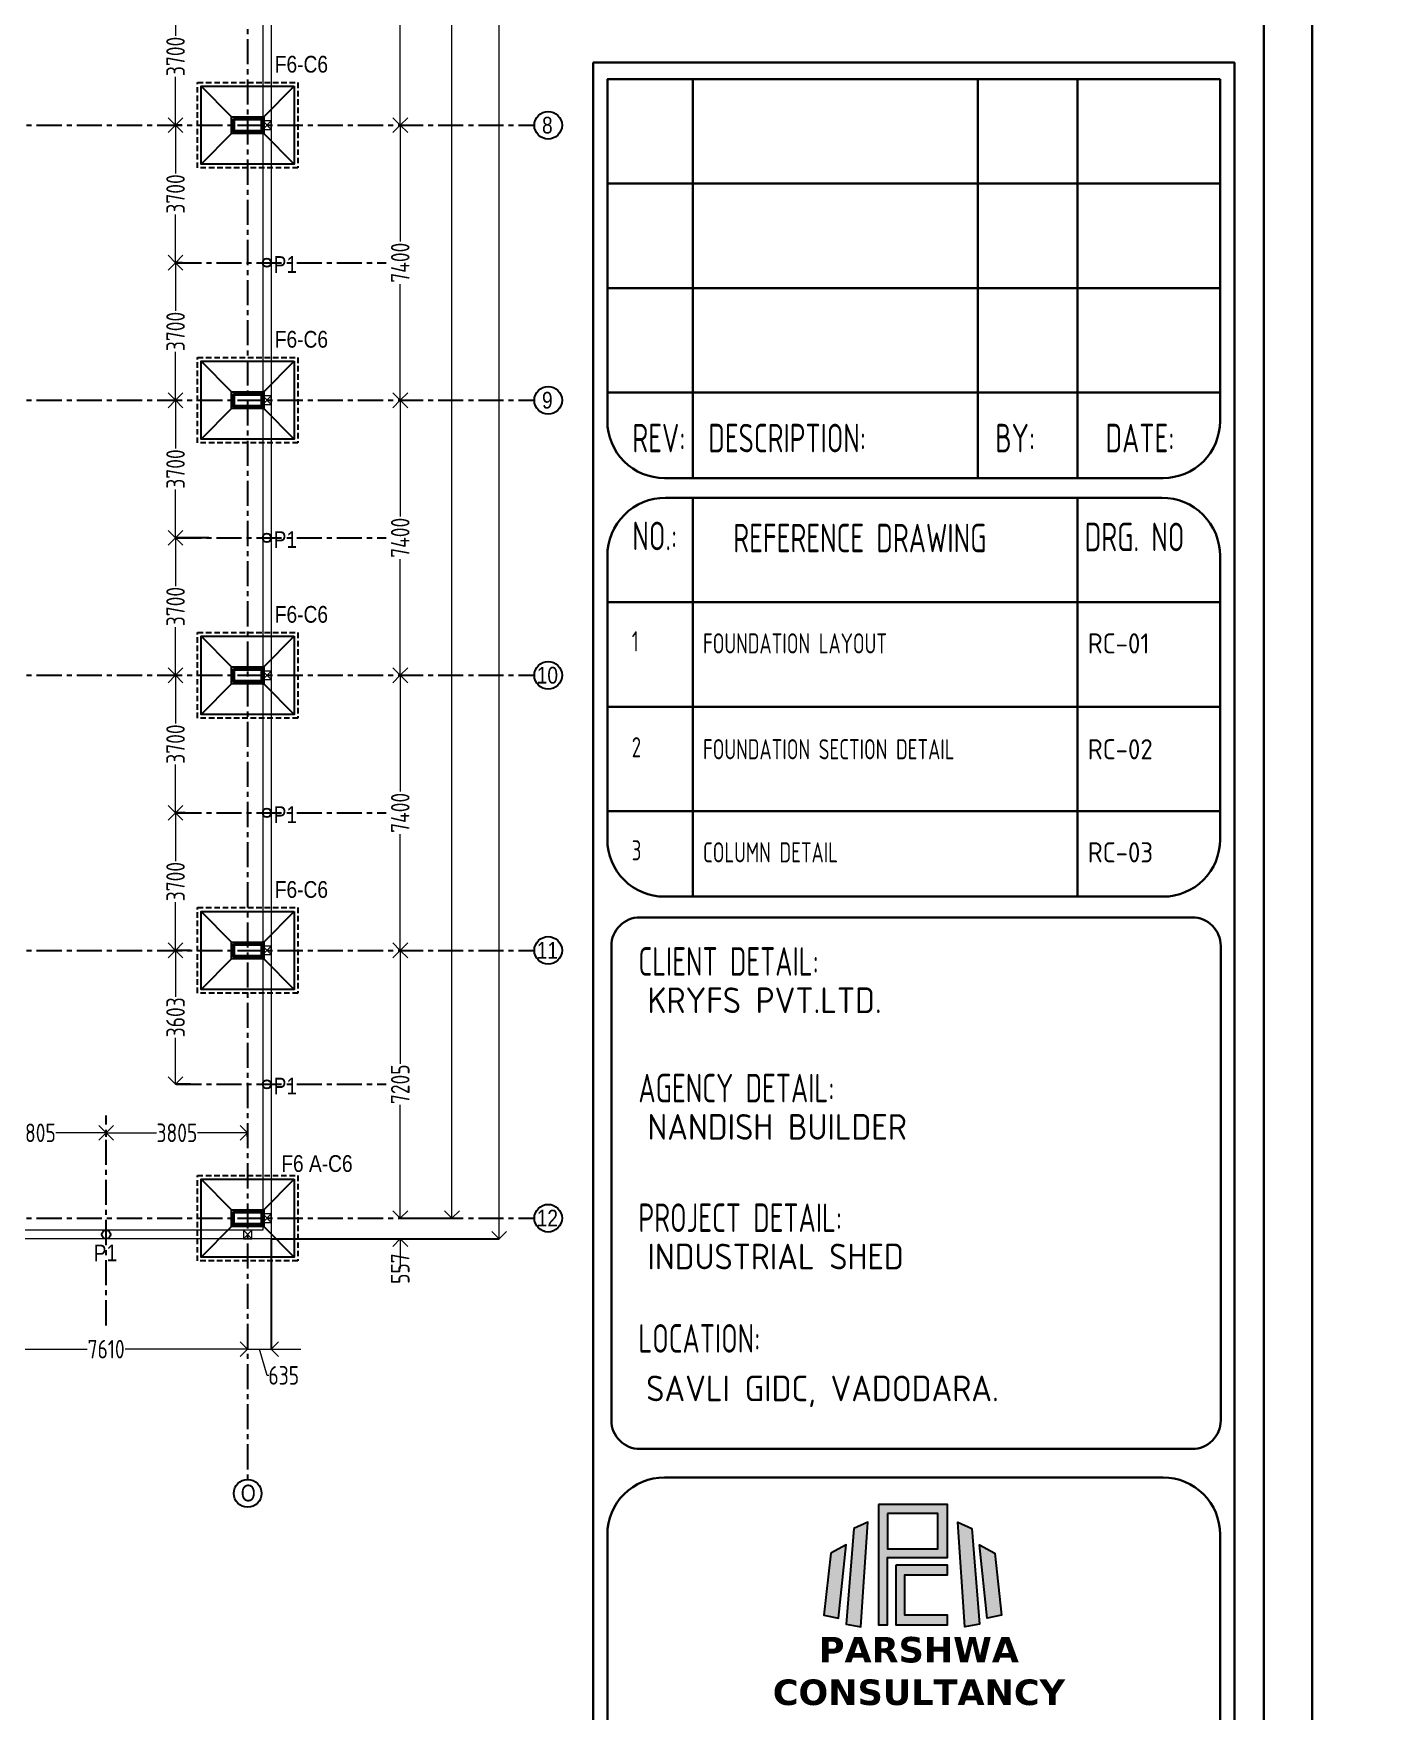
# Model space of a CAD drawing. Header units: inches. Extents: x -605 to 2991212, y -2872845 to 0.
# Drawn here: x 2326330 to 2362768, y -2477082 to -2431942 of the extents above; entities that cross this region are included whole.
import ezdxf
from ezdxf import colors
from ezdxf.entities.mleader import LeaderData, LeaderLine
from ezdxf.math import Vec2, Vec3

# ---------------------------------------------------------------- set-up
doc = ezdxf.new("R2010")
doc.units = ezdxf.units.IN
doc.header["$LTSCALE"] = 600
doc.header["$MEASUREMENT"] = 0
doc.linetypes.add('CENTER', pattern=[2, 1.25, -0.25, 0.25, -0.25])
doc.linetypes.add('DASHED2', pattern=[0.375, 0.25, -0.125])
for name, color, linetype, lineweight in [('PV_MASONRY', 10, 'Continuous', 0), ('PV_TEXT_ROMANS', 7, 'Continuous', 0), ('rDIMension', 1, 'Continuous', 18), ('rRCC 2', 40, 'Continuous', 15), ('rSHEET', 2, 'Continuous', 30)]:
    doc.layers.add(name, color=color, linetype=linetype, lineweight=lineweight)
doc.layers.add('SnT-CENTER2', color=8, linetype='CENTER')
doc.styles.add('DIM', font='geniso.shx', dxfattribs={"width": 0.85})
doc.styles.add('J.P', font='ARIALN.TTF')
doc.styles.get("Standard").update_dxf_attribs({"font": 'arial.ttf'})
doc.styles.add('TEXT3', font='geniso.shx')
doc.styles.add('TEXT3 0.75NA', font='geniso.shx', dxfattribs={"width": 0.75})
doc.dimstyles.new('ST-100', dxfattribs={"dimscale": 100, "dimtxt": 2.5, "dimasz": 2, "dimexe": 0.18, "dimexo": 0.0625, "dimgap": 0.2, "dimtad": 0, "dimdec": 0, "dimzin": 0, "dimdsep": 46, "dimtxsty": 'DIM', "dimblk": 'OPEN90', "dimcen": 0.09, "dimclrd": 256, "dimclrt": 7, "dimadec": 0, "dimazin": 0, "dimtfac": 1, "dimtdec": 0, "dimtofl": 0, "dimtmove": 0, "dimatfit": 3, "dimldrblk": 'OPEN90', "dimfxl": 1, "dimtolj": 1, "dimtzin": 0, "dimlwd": -1, "dimarcsym": 0})

# ---------------------------------------------------------------- blocks, each defined once
blk = doc.blocks.new('_Open90')
at = {"color": 0, "linetype": 'ByBlock', "lineweight": -2}
for p, q in [((0, 0), (-1, 0)), ((-0.5, 0.5), (0, 0)), ((0, 0), (-0.5, -0.5))]:
    blk.add_line(p, q, dxfattribs=at)
blk = doc.blocks.new('*D712')
at = {"layer": 'Defpoints', "color": 0, "linetype": 'ByBlock'}
for p in [(2335859, -2427007), (2336191, -2434407), (2336191, -2434407)]:
    blk.add_point(p, dxfattribs=at)
at = {"layer": 'rDIMension', "color": 0, "linetype": 'ByBlock', "lineweight": -2}
for p, q in [((2335859, -2427007), (2336191, -2427007)), ((2336191, -2434407), (2336191, -2434407))]:
    blk.add_line(p, q, dxfattribs=at)
at = {"layer": 'rDIMension'}
for p, q in [((2336191, -2427407), (2336191, -2430134)), ((2336191, -2434007), (2336191, -2431280))]:
    blk.add_line(p, q, dxfattribs=at)
at = {"layer": 'rDIMension', "linetype": 'ByBlock', "xscale": 400, "yscale": 400, "zscale": 400}
for p, rotation in [((2336191, -2427007), 90), ((2336191, -2434407), 270)]:
    blk.add_blockref('_Open90', p, dxfattribs=dict(at, rotation=rotation))
at = {"layer": 'rDIMension', "color": 7, "linetype": 'ByBlock', "insert": (2336191, -2430707), "char_height": 500, "attachment_point": 5, "rotation": 90, "style": 'DIM'}
blk.add_mtext('\\A1;7400', dxfattribs=at)
blk = doc.blocks.new('*D713')
at = {"layer": 'Defpoints', "color": 0, "linetype": 'ByBlock'}
for p in [(2336191, -2434407), (2336191, -2441807), (2336191, -2441807)]:
    blk.add_point(p, dxfattribs=at)
at = {"layer": 'rDIMension', "color": 0, "linetype": 'ByBlock', "lineweight": -2}
for p, q in [((2336191, -2434407), (2336191, -2434407)), ((2336191, -2441807), (2336191, -2441807))]:
    blk.add_line(p, q, dxfattribs=at)
at = {"layer": 'rDIMension'}
for p, q in [((2336191, -2434807), (2336191, -2437534)), ((2336191, -2441407), (2336191, -2438680))]:
    blk.add_line(p, q, dxfattribs=at)
at = {"layer": 'rDIMension', "linetype": 'ByBlock', "xscale": 400, "yscale": 400, "zscale": 400}
for p, rotation in [((2336191, -2434407), 90), ((2336191, -2441807), 270)]:
    blk.add_blockref('_Open90', p, dxfattribs=dict(at, rotation=rotation))
at = {"layer": 'rDIMension', "color": 7, "linetype": 'ByBlock', "insert": (2336191, -2438107), "char_height": 500, "attachment_point": 5, "rotation": 90, "style": 'DIM'}
blk.add_mtext('\\A1;7400', dxfattribs=at)
blk = doc.blocks.new('*D714')
at = {"layer": 'Defpoints', "color": 0, "linetype": 'ByBlock'}
for p in [(2336191, -2441807), (2336191, -2449207), (2336191, -2449207)]:
    blk.add_point(p, dxfattribs=at)
at = {"layer": 'rDIMension', "color": 0, "linetype": 'ByBlock', "lineweight": -2}
for p, q in [((2336191, -2441807), (2336191, -2441807)), ((2336191, -2449207), (2336191, -2449207))]:
    blk.add_line(p, q, dxfattribs=at)
at = {"layer": 'rDIMension'}
for p, q in [((2336191, -2442207), (2336191, -2444934)), ((2336191, -2448807), (2336191, -2446080))]:
    blk.add_line(p, q, dxfattribs=at)
at = {"layer": 'rDIMension', "linetype": 'ByBlock', "xscale": 400, "yscale": 400, "zscale": 400}
for p, rotation in [((2336191, -2441807), 90), ((2336191, -2449207), 270)]:
    blk.add_blockref('_Open90', p, dxfattribs=dict(at, rotation=rotation))
at = {"layer": 'rDIMension', "color": 7, "linetype": 'ByBlock', "insert": (2336191, -2445507), "char_height": 500, "attachment_point": 5, "rotation": 90, "style": 'DIM'}
blk.add_mtext('\\A1;7400', dxfattribs=at)
blk = doc.blocks.new('*D715')
at = {"layer": 'Defpoints', "color": 0, "linetype": 'ByBlock'}
for p in [(2336191, -2449207), (2336191, -2456607), (2336191, -2456607)]:
    blk.add_point(p, dxfattribs=at)
at = {"layer": 'rDIMension', "color": 0, "linetype": 'ByBlock', "lineweight": -2}
for p, q in [((2336191, -2449207), (2336191, -2449207)), ((2336191, -2456607), (2336191, -2456607))]:
    blk.add_line(p, q, dxfattribs=at)
at = {"layer": 'rDIMension'}
for p, q in [((2336191, -2449607), (2336191, -2452334)), ((2336191, -2456207), (2336191, -2453480))]:
    blk.add_line(p, q, dxfattribs=at)
at = {"layer": 'rDIMension', "linetype": 'ByBlock', "xscale": 400, "yscale": 400, "zscale": 400}
for p, rotation in [((2336191, -2449207), 90), ((2336191, -2456607), 270)]:
    blk.add_blockref('_Open90', p, dxfattribs=dict(at, rotation=rotation))
at = {"layer": 'rDIMension', "color": 7, "linetype": 'ByBlock', "insert": (2336191, -2452907), "char_height": 500, "attachment_point": 5, "rotation": 90, "style": 'DIM'}
blk.add_mtext('\\A1;7400', dxfattribs=at)
blk = doc.blocks.new('*D716')
at = {"layer": 'Defpoints', "color": 0, "linetype": 'ByBlock'}
for p in [(2336191, -2456607), (2336191, -2463812), (2336191, -2463812)]:
    blk.add_point(p, dxfattribs=at)
at = {"layer": 'rDIMension', "color": 0, "linetype": 'ByBlock', "lineweight": -2}
for p, q in [((2336191, -2456607), (2336191, -2456607)), ((2336191, -2463812), (2336191, -2463812))]:
    blk.add_line(p, q, dxfattribs=at)
at = {"layer": 'rDIMension'}
for p, q in [((2336191, -2457007), (2336191, -2459658)), ((2336191, -2463412), (2336191, -2460761))]:
    blk.add_line(p, q, dxfattribs=at)
at = {"layer": 'rDIMension', "linetype": 'ByBlock', "xscale": 400, "yscale": 400, "zscale": 400}
for p, rotation in [((2336191, -2456607), 90), ((2336191, -2463812), 270)]:
    blk.add_blockref('_Open90', p, dxfattribs=dict(at, rotation=rotation))
at = {"layer": 'rDIMension', "color": 7, "linetype": 'ByBlock', "insert": (2336191, -2460209), "char_height": 500, "attachment_point": 5, "rotation": 90, "style": 'DIM'}
blk.add_mtext('\\A1;7205', dxfattribs=at)
blk = doc.blocks.new('*D726')
at = {"layer": 'Defpoints', "color": 0, "linetype": 'ByBlock'}
for p in [(2324476, -2461620), (2328281, -2461516), (2328281, -2461620)]:
    blk.add_point(p, dxfattribs=at)
at = {"layer": 'rDIMension', "color": 0, "linetype": 'ByBlock', "lineweight": -2}
for p, q in [((2324476, -2461620), (2324476, -2461516)), ((2328281, -2461620), (2328281, -2461516))]:
    blk.add_line(p, q, dxfattribs=at)
at = {"layer": 'rDIMension'}
for p, q in [((2324876, -2461516), (2325828, -2461516)), ((2327881, -2461516), (2326930, -2461516))]:
    blk.add_line(p, q, dxfattribs=at)
at = {"layer": 'rDIMension', "linetype": 'ByBlock', "xscale": 400, "yscale": 400, "zscale": 400, "rotation": 180}
blk.add_blockref('_Open90', (2324476, -2461516), dxfattribs=at)
at = {"layer": 'rDIMension', "linetype": 'ByBlock', "xscale": 400, "yscale": 400, "zscale": 400}
blk.add_blockref('_Open90', (2328281, -2461516), dxfattribs=at)
at = {"layer": 'rDIMension', "color": 7, "linetype": 'ByBlock', "insert": (2326379, -2461516), "char_height": 500, "attachment_point": 5, "style": 'DIM'}
blk.add_mtext('\\A1;3805', dxfattribs=at)
blk = doc.blocks.new('*D727')
at = {"layer": 'Defpoints', "color": 0, "linetype": 'ByBlock'}
for p in [(2328281, -2461620), (2332086, -2461516), (2332086, -2461620)]:
    blk.add_point(p, dxfattribs=at)
at = {"layer": 'rDIMension', "color": 0, "linetype": 'ByBlock', "lineweight": -2}
for p, q in [((2328281, -2461620), (2328281, -2461516)), ((2332086, -2461620), (2332086, -2461516))]:
    blk.add_line(p, q, dxfattribs=at)
at = {"layer": 'rDIMension'}
for p, q in [((2328681, -2461516), (2329633, -2461516)), ((2331686, -2461516), (2330735, -2461516))]:
    blk.add_line(p, q, dxfattribs=at)
at = {"layer": 'rDIMension', "linetype": 'ByBlock', "xscale": 400, "yscale": 400, "zscale": 400, "rotation": 180}
blk.add_blockref('_Open90', (2328281, -2461516), dxfattribs=at)
at = {"layer": 'rDIMension', "linetype": 'ByBlock', "xscale": 400, "yscale": 400, "zscale": 400}
blk.add_blockref('_Open90', (2332086, -2461516), dxfattribs=at)
at = {"layer": 'rDIMension', "color": 7, "linetype": 'ByBlock', "insert": (2330184, -2461516), "char_height": 500, "attachment_point": 5, "style": 'DIM'}
blk.add_mtext('\\A1;3805', dxfattribs=at)
blk = doc.blocks.new('*D728')
at = {"layer": 'Defpoints', "color": 0, "linetype": 'ByBlock'}
for p in [(2330148, -2456607), (2330551, -2456607), (2330551, -2460209)]:
    blk.add_point(p, dxfattribs=at)
at = {"layer": 'rDIMension', "color": 0, "linetype": 'ByBlock', "lineweight": -2}
for p, q in [((2330551, -2456607), (2330148, -2456607)), ((2330551, -2460209), (2330148, -2460209))]:
    blk.add_line(p, q, dxfattribs=at)
at = {"layer": 'rDIMension'}
for p, q in [((2330148, -2457007), (2330148, -2457857)), ((2330148, -2459809), (2330148, -2458959))]:
    blk.add_line(p, q, dxfattribs=at)
at = {"layer": 'rDIMension', "linetype": 'ByBlock', "xscale": 400, "yscale": 400, "zscale": 400}
for p, rotation in [((2330148, -2456607), 90), ((2330148, -2460209), 270)]:
    blk.add_blockref('_Open90', p, dxfattribs=dict(at, rotation=rotation))
at = {"layer": 'rDIMension', "color": 7, "linetype": 'ByBlock', "insert": (2330148, -2458408), "char_height": 500, "attachment_point": 5, "rotation": 90, "style": 'DIM'}
blk.add_mtext('\\A1;3603', dxfattribs=at)
blk = doc.blocks.new('*D729')
at = {"layer": 'Defpoints', "color": 0, "linetype": 'ByBlock'}
for p in [(2330148, -2452907), (2330408, -2452907), (2330551, -2456607)]:
    blk.add_point(p, dxfattribs=at)
at = {"layer": 'rDIMension', "color": 0, "linetype": 'ByBlock', "lineweight": -2}
for p, q in [((2330408, -2452907), (2330148, -2452907)), ((2330551, -2456607), (2330148, -2456607))]:
    blk.add_line(p, q, dxfattribs=at)
at = {"layer": 'rDIMension'}
for p, q in [((2330148, -2453307), (2330148, -2454205)), ((2330148, -2456207), (2330148, -2455308))]:
    blk.add_line(p, q, dxfattribs=at)
at = {"layer": 'rDIMension', "linetype": 'ByBlock', "xscale": 400, "yscale": 400, "zscale": 400}
for p, rotation in [((2330148, -2452907), 90), ((2330148, -2456607), 270)]:
    blk.add_blockref('_Open90', p, dxfattribs=dict(at, rotation=rotation))
at = {"layer": 'rDIMension', "color": 7, "linetype": 'ByBlock', "insert": (2330148, -2454757), "char_height": 500, "attachment_point": 5, "rotation": 90, "style": 'DIM'}
blk.add_mtext('\\A1;3700', dxfattribs=at)
blk = doc.blocks.new('*D730')
at = {"layer": 'Defpoints', "color": 0, "linetype": 'ByBlock'}
for p in [(2330148, -2449207), (2330148, -2449207), (2330408, -2452907)]:
    blk.add_point(p, dxfattribs=at)
at = {"layer": 'rDIMension', "color": 0, "linetype": 'ByBlock', "lineweight": -2}
for p, q in [((2330148, -2449207), (2330148, -2449207)), ((2330408, -2452907), (2330148, -2452907))]:
    blk.add_line(p, q, dxfattribs=at)
at = {"layer": 'rDIMension'}
for p, q in [((2330148, -2449607), (2330148, -2450505)), ((2330148, -2452507), (2330148, -2451608))]:
    blk.add_line(p, q, dxfattribs=at)
at = {"layer": 'rDIMension', "linetype": 'ByBlock', "xscale": 400, "yscale": 400, "zscale": 400}
for p, rotation in [((2330148, -2449207), 90), ((2330148, -2452907), 270)]:
    blk.add_blockref('_Open90', p, dxfattribs=dict(at, rotation=rotation))
at = {"layer": 'rDIMension', "color": 7, "linetype": 'ByBlock', "insert": (2330148, -2451057), "char_height": 500, "attachment_point": 5, "rotation": 90, "style": 'DIM'}
blk.add_mtext('\\A1;3700', dxfattribs=at)
blk = doc.blocks.new('*D731')
at = {"layer": 'Defpoints', "color": 0, "linetype": 'ByBlock'}
for p in [(2330148, -2445507), (2331039, -2445507), (2330148, -2449207)]:
    blk.add_point(p, dxfattribs=at)
at = {"layer": 'rDIMension', "color": 0, "linetype": 'ByBlock', "lineweight": -2}
for p, q in [((2331039, -2445507), (2330148, -2445507)), ((2330148, -2449207), (2330148, -2449207))]:
    blk.add_line(p, q, dxfattribs=at)
at = {"layer": 'rDIMension'}
for p, q in [((2330148, -2445907), (2330148, -2446805)), ((2330148, -2448807), (2330148, -2447908))]:
    blk.add_line(p, q, dxfattribs=at)
at = {"layer": 'rDIMension', "linetype": 'ByBlock', "xscale": 400, "yscale": 400, "zscale": 400}
for p, rotation in [((2330148, -2445507), 90), ((2330148, -2449207), 270)]:
    blk.add_blockref('_Open90', p, dxfattribs=dict(at, rotation=rotation))
at = {"layer": 'rDIMension', "color": 7, "linetype": 'ByBlock', "insert": (2330148, -2447357), "char_height": 500, "attachment_point": 5, "rotation": 90, "style": 'DIM'}
blk.add_mtext('\\A1;3700', dxfattribs=at)
blk = doc.blocks.new('*D732')
at = {"layer": 'Defpoints', "color": 0, "linetype": 'ByBlock'}
for p in [(2330148, -2441807), (2330148, -2441807), (2331006, -2445507)]:
    blk.add_point(p, dxfattribs=at)
at = {"layer": 'rDIMension', "color": 0, "linetype": 'ByBlock', "lineweight": -2}
for p, q in [((2330148, -2441807), (2330148, -2441807)), ((2331006, -2445507), (2330148, -2445507))]:
    blk.add_line(p, q, dxfattribs=at)
at = {"layer": 'rDIMension'}
for p, q in [((2330148, -2442207), (2330148, -2443105)), ((2330148, -2445107), (2330148, -2444208))]:
    blk.add_line(p, q, dxfattribs=at)
at = {"layer": 'rDIMension', "linetype": 'ByBlock', "xscale": 400, "yscale": 400, "zscale": 400}
for p, rotation in [((2330148, -2441807), 90), ((2330148, -2445507), 270)]:
    blk.add_blockref('_Open90', p, dxfattribs=dict(at, rotation=rotation))
at = {"layer": 'rDIMension', "color": 7, "linetype": 'ByBlock', "insert": (2330148, -2443657), "char_height": 500, "attachment_point": 5, "rotation": 90, "style": 'DIM'}
blk.add_mtext('\\A1;3700', dxfattribs=at)
blk = doc.blocks.new('*D733')
at = {"layer": 'Defpoints', "color": 0, "linetype": 'ByBlock'}
for p in [(2330148, -2438107), (2330335, -2438107), (2330148, -2441807)]:
    blk.add_point(p, dxfattribs=at)
at = {"layer": 'rDIMension', "color": 0, "linetype": 'ByBlock', "lineweight": -2}
for p, q in [((2330335, -2438107), (2330148, -2438107)), ((2330148, -2441807), (2330148, -2441807))]:
    blk.add_line(p, q, dxfattribs=at)
at = {"layer": 'rDIMension'}
for p, q in [((2330148, -2438507), (2330148, -2439405)), ((2330148, -2441407), (2330148, -2440508))]:
    blk.add_line(p, q, dxfattribs=at)
at = {"layer": 'rDIMension', "linetype": 'ByBlock', "xscale": 400, "yscale": 400, "zscale": 400}
for p, rotation in [((2330148, -2438107), 90), ((2330148, -2441807), 270)]:
    blk.add_blockref('_Open90', p, dxfattribs=dict(at, rotation=rotation))
at = {"layer": 'rDIMension', "color": 7, "linetype": 'ByBlock', "insert": (2330148, -2439957), "char_height": 500, "attachment_point": 5, "rotation": 90, "style": 'DIM'}
blk.add_mtext('\\A1;3700', dxfattribs=at)
blk = doc.blocks.new('*D734')
at = {"layer": 'Defpoints', "color": 0, "linetype": 'ByBlock'}
for p in [(2330148, -2434407), (2330321, -2434407), (2330335, -2438107)]:
    blk.add_point(p, dxfattribs=at)
at = {"layer": 'rDIMension', "color": 0, "linetype": 'ByBlock', "lineweight": -2}
for p, q in [((2330321, -2434407), (2330148, -2434407)), ((2330335, -2438107), (2330148, -2438107))]:
    blk.add_line(p, q, dxfattribs=at)
at = {"layer": 'rDIMension'}
for p, q in [((2330148, -2434807), (2330148, -2435705)), ((2330148, -2437707), (2330148, -2436808))]:
    blk.add_line(p, q, dxfattribs=at)
at = {"layer": 'rDIMension', "linetype": 'ByBlock', "xscale": 400, "yscale": 400, "zscale": 400}
for p, rotation in [((2330148, -2434407), 90), ((2330148, -2438107), 270)]:
    blk.add_blockref('_Open90', p, dxfattribs=dict(at, rotation=rotation))
at = {"layer": 'rDIMension', "color": 7, "linetype": 'ByBlock', "insert": (2330148, -2436257), "char_height": 500, "attachment_point": 5, "rotation": 90, "style": 'DIM'}
blk.add_mtext('\\A1;3700', dxfattribs=at)
blk = doc.blocks.new('*D735')
at = {"layer": 'Defpoints', "color": 0, "linetype": 'ByBlock'}
for p in [(2330148, -2430707), (2330321, -2430707), (2330321, -2434407)]:
    blk.add_point(p, dxfattribs=at)
at = {"layer": 'rDIMension', "color": 0, "linetype": 'ByBlock', "lineweight": -2}
for p, q in [((2330321, -2430707), (2330148, -2430707)), ((2330321, -2434407), (2330148, -2434407))]:
    blk.add_line(p, q, dxfattribs=at)
at = {"layer": 'rDIMension'}
for p, q in [((2330148, -2431107), (2330148, -2432005)), ((2330148, -2434007), (2330148, -2433108))]:
    blk.add_line(p, q, dxfattribs=at)
at = {"layer": 'rDIMension', "linetype": 'ByBlock', "xscale": 400, "yscale": 400, "zscale": 400}
for p, rotation in [((2330148, -2430707), 90), ((2330148, -2434407), 270)]:
    blk.add_blockref('_Open90', p, dxfattribs=dict(at, rotation=rotation))
at = {"layer": 'rDIMension', "color": 7, "linetype": 'ByBlock', "insert": (2330148, -2432557), "char_height": 500, "attachment_point": 5, "rotation": 90, "style": 'DIM'}
blk.add_mtext('\\A1;3700', dxfattribs=at)
blk = doc.blocks.new('*D776')
at = {"layer": 'Defpoints', "color": 0, "linetype": 'ByBlock'}
for p in [(2336492, -2377801), (2336492, -2463812), (2337582, -2463812)]:
    blk.add_point(p, dxfattribs=at)
at = {"layer": 'rDIMension', "color": 0, "linetype": 'ByBlock', "lineweight": -2}
for p, q in [((2336492, -2377801), (2337582, -2377801)), ((2336492, -2463812), (2337582, -2463812))]:
    blk.add_line(p, q, dxfattribs=at)
at = {"layer": 'rDIMension'}
for p, q in [((2337582, -2378201), (2337582, -2419660)), ((2337582, -2463412), (2337582, -2421953))]:
    blk.add_line(p, q, dxfattribs=at)
at = {"layer": 'rDIMension', "linetype": 'ByBlock', "xscale": 400, "yscale": 400, "zscale": 400}
for p, rotation in [((2337582, -2377801), 90), ((2337582, -2463812), 270)]:
    blk.add_blockref('_Open90', p, dxfattribs=dict(at, rotation=rotation))
at = {"layer": 'rDIMension', "color": 7, "linetype": 'ByBlock', "insert": (2337582, -2420807), "char_height": 500, "attachment_point": 5, "rotation": 90, "style": 'DIM'}
blk.add_mtext('\\A1;86011 C/C', dxfattribs=at)
blk = doc.blocks.new('*D777')
at = {"layer": 'Defpoints', "color": 0, "linetype": 'ByBlock'}
for p in [(2332721, -2377246), (2338852, -2377246), (2332721, -2464369)]:
    blk.add_point(p, dxfattribs=at)
at = {"layer": 'rDIMension', "color": 0, "linetype": 'ByBlock', "lineweight": -2}
for p, q in [((2332721, -2377246), (2338852, -2377246)), ((2332721, -2464369), (2338852, -2464369))]:
    blk.add_line(p, q, dxfattribs=at)
at = {"layer": 'rDIMension'}
for p, q in [((2338852, -2377646), (2338852, -2419576)), ((2338852, -2463969), (2338852, -2422039))]:
    blk.add_line(p, q, dxfattribs=at)
at = {"layer": 'rDIMension', "linetype": 'ByBlock', "xscale": 400, "yscale": 400, "zscale": 400}
for p, rotation in [((2338852, -2377246), 90), ((2338852, -2464369), 270)]:
    blk.add_blockref('_Open90', p, dxfattribs=dict(at, rotation=rotation))
at = {"layer": 'rDIMension', "color": 7, "linetype": 'ByBlock', "insert": (2338852, -2420808), "char_height": 500, "attachment_point": 5, "rotation": 90, "style": 'DIM'}
blk.add_mtext('\\A1;87122 O/O', dxfattribs=at)
blk = doc.blocks.new('Q')
at = {"linetype": 'Continuous', "ltscale": 0.5}
h = blk.add_hatch(color=152, dxfattribs=at)
h.dxf.hatch_style = 1
h.paths.add_polyline_path([(9.79, 19.18), (9.79, 9.76), (10.5, 9.76), (10.5, 15.05), (15.19, 15.05), (15.19, 19.18)])
h.paths.add_polyline_path([(10.5, 18.5), (10.5, 15.72), (14.45, 15.72), (14.45, 18.5)], flags=16)
h = blk.add_hatch(color=10, dxfattribs=at)
h.dxf.hatch_style = 1
h.paths.add_polyline_path([(7.87, 17.31), (7.27, 9.83), (8.41, 9.62), (8.96, 17.82)])
h.paths.add_polyline_path([(17.1, 17.31), (17.7, 9.83), (16.56, 9.62), (16.01, 17.82)])
h = blk.add_hatch(color=152, dxfattribs=at)
h.dxf.hatch_style = 1
h.paths.add_polyline_path([(6.07, 15.37), (5.53, 10.52), (6.67, 10.29), (7.27, 16.02)])
h.paths.add_polyline_path([(18.9, 15.37), (19.44, 10.52), (18.3, 10.29), (17.7, 16.02)])
h = blk.add_hatch(color=152, dxfattribs=at)
h.dxf.hatch_style = 1
h.paths.add_polyline_path([(11.15, 14.43), (11.15, 9.76), (15.19, 9.76), (15.19, 10.52), (11.87, 10.52), (11.87, 13.69), (15.19, 13.69), (15.19, 14.43)])
at = {"color": 152, "linetype": 'Continuous'}
for points in [[(9.79, 19.18), (9.79, 9.76), (10.5, 9.76), (10.5, 15.05), (15.19, 15.05), (15.19, 19.18), (9.79, 19.18)], [(10.5, 18.5), (10.5, 15.72), (14.45, 15.72), (14.45, 18.5), (10.5, 18.5)], [(6.07, 15.37), (5.53, 10.52), (6.67, 10.29), (7.27, 16.02), (6.07, 15.37)], [(18.9, 15.37), (19.44, 10.52), (18.3, 10.29), (17.7, 16.02), (18.9, 15.37)], [(11.15, 14.43), (11.15, 9.76), (15.19, 9.76), (15.19, 10.52), (11.87, 10.52), (11.87, 13.69), (15.19, 13.69), (15.19, 14.43), (11.15, 14.43)]]:
    blk.add_lwpolyline(points, dxfattribs=at)
at = {"color": 10, "linetype": 'Continuous'}
for points in [[(7.87, 17.31), (7.27, 9.83), (8.41, 9.62), (8.96, 17.82), (7.87, 17.31)], [(17.1, 17.31), (17.7, 9.83), (16.56, 9.62), (16.01, 17.82), (17.1, 17.31)]]:
    blk.add_lwpolyline(points, dxfattribs=at)
at = {"linetype": 'Continuous', "insert": (1.32, 8.82), "char_height": 2, "attachment_point": 1}
blk.add_mtext_dynamic_manual_height_columns('\\pxqc;{\\fVerdana|b1|i0|c0|p34;\\C152;PARSHWA\\PCONSULTANCY }', width=23.282, gutter_width=1, heights=[6.3], dxfattribs=at)
blk = doc.blocks.new('*D875')
at = {"layer": 'Defpoints', "color": 0, "linetype": 'ByBlock'}
for p in [(2336191, -2463812), (2336191, -2464369), (2336191, -2464369)]:
    blk.add_point(p, dxfattribs=at)
at = {"layer": 'rDIMension'}
for p, q in [((2336191, -2463412), (2336191, -2463012)), ((2336191, -2464769), (2336191, -2465169))]:
    blk.add_line(p, q, dxfattribs=at)
at = {"layer": 'rDIMension', "color": 0, "linetype": 'ByBlock', "lineweight": -2}
for p, q in [((2336191, -2463812), (2336191, -2463812)), ((2336191, -2464369), (2336191, -2464369))]:
    blk.add_line(p, q, dxfattribs=at)
at = {"layer": 'rDIMension', "linetype": 'ByBlock', "xscale": 400, "yscale": 400, "zscale": 400}
for p, rotation in [((2336191, -2463812), 270), ((2336191, -2464369), 90)]:
    blk.add_blockref('_Open90', p, dxfattribs=dict(at, rotation=rotation))
at = {"layer": 'rDIMension', "color": 7, "linetype": 'ByBlock', "insert": (2336191, -2465169), "char_height": 500, "attachment_point": 5, "rotation": 90, "style": 'DIM'}
blk.add_mtext('\\A1;557', dxfattribs=at)
blk = doc.blocks.new('*D883')
at = {"layer": 'Defpoints', "color": 0, "linetype": 'ByBlock'}
for p in [(2324476, -2467101), (2332086, -2467101), (2332086, -2467335)]:
    blk.add_point(p, dxfattribs=at)
at = {"layer": 'rDIMension', "color": 0, "linetype": 'ByBlock', "lineweight": -2}
for p, q in [((2324476, -2467101), (2324476, -2467335)), ((2332086, -2467101), (2332086, -2467335))]:
    blk.add_line(p, q, dxfattribs=at)
at = {"layer": 'rDIMension'}
for p, q in [((2324876, -2467335), (2327772, -2467335)), ((2331686, -2467335), (2328790, -2467335))]:
    blk.add_line(p, q, dxfattribs=at)
at = {"layer": 'rDIMension', "linetype": 'ByBlock', "xscale": 400, "yscale": 400, "zscale": 400, "rotation": 180}
blk.add_blockref('_Open90', (2324476, -2467335), dxfattribs=at)
at = {"layer": 'rDIMension', "linetype": 'ByBlock', "xscale": 400, "yscale": 400, "zscale": 400}
blk.add_blockref('_Open90', (2332086, -2467335), dxfattribs=at)
at = {"layer": 'rDIMension', "color": 7, "linetype": 'ByBlock', "insert": (2328281, -2467335), "char_height": 500, "attachment_point": 5, "style": 'DIM'}
blk.add_mtext('\\A1;7610', dxfattribs=at)
blk = doc.blocks.new('*D884')
at = {"layer": 'Defpoints', "color": 0, "linetype": 'ByBlock'}
for p in [(2332721, -2464366), (2332086, -2467101), (2332721, -2467335)]:
    blk.add_point(p, dxfattribs=at)
at = {"layer": 'rDIMension', "color": 0, "linetype": 'ByBlock', "lineweight": -2}
for p, q in [((2332721, -2464366), (2332721, -2467335)), ((2332086, -2467101), (2332086, -2467335))]:
    blk.add_line(p, q, dxfattribs=at)
at = {"layer": 'rDIMension'}
for p, q in [((2331686, -2467335), (2331286, -2467335)), ((2332086, -2467335), (2332721, -2467335)), ((2332615, -2468040), (2332404, -2467335)), ((2333121, -2467335), (2333521, -2467335)), ((2332655, -2468040), (2332615, -2468040))]:
    blk.add_line(p, q, dxfattribs=at)
at = {"layer": 'rDIMension', "linetype": 'ByBlock', "xscale": 400, "yscale": 400, "zscale": 400}
blk.add_blockref('_Open90', (2332086, -2467335), dxfattribs=at)
at = {"layer": 'rDIMension', "linetype": 'ByBlock', "xscale": 400, "yscale": 400, "zscale": 400, "rotation": 180}
blk.add_blockref('_Open90', (2332721, -2467335), dxfattribs=at)
at = {"layer": 'rDIMension', "color": 7, "linetype": 'ByBlock', "insert": (2333058, -2468040), "char_height": 500, "attachment_point": 5, "style": 'DIM'}
blk.add_mtext('\\A1;635', dxfattribs=at)
blk = doc.blocks.new('_DotBlank')
at = {"color": 0, "linetype": 'ByBlock', "lineweight": -2}
blk.add_line((-0.5, 0), (-1, 0), dxfattribs=at)
blk.add_circle((0, 0), 0.5, dxfattribs=at)

msp = doc.modelspace()

# ---------------------------------------------------------------- linework, layer by layer
at = {"color": 7, "linetype": 'DASHED2'}
for points in [[(2333441.3, -2433256.9), (2333441.3, -2435556.9), (2330741.3, -2435556.9), (2330741.3, -2433256.9)], [(2333441.3, -2440656.9), (2333441.3, -2442956.9), (2330741.3, -2442956.9), (2330741.3, -2440656.9)], [(2333441.3, -2448056.9), (2333441.3, -2450356.9), (2330741.3, -2450356.9), (2330741.3, -2448056.9)], [(2333441.3, -2455456.9), (2333441.3, -2457756.9), (2330741.3, -2457756.9), (2330741.3, -2455456.9)], [(2333436.3, -2462661.9), (2333436.3, -2464961.9), (2330736.3, -2464961.9), (2330736.3, -2462661.9)]]:
    msp.add_lwpolyline(points, close=True, dxfattribs=at)
at = {"color": 1, "linetype": 'ByBlock'}
for points in [[(2333341.3, -2433356.9), (2333341.3, -2435456.9), (2330841.3, -2435456.9), (2330841.3, -2433356.9)], [(2331656.3, -2434181.9), (2332526.3, -2434181.9), (2332526.3, -2434631.9), (2331656.3, -2434631.9)], [(2333341.3, -2440756.9), (2333341.3, -2442856.9), (2330841.3, -2442856.9), (2330841.3, -2440756.9)], [(2331656.3, -2441581.9), (2332526.3, -2441581.9), (2332526.3, -2442031.9), (2331656.3, -2442031.9)], [(2333341.3, -2448156.9), (2333341.3, -2450256.9), (2330841.3, -2450256.9), (2330841.3, -2448156.9)], [(2331656.3, -2448981.9), (2332526.3, -2448981.9), (2332526.3, -2449431.9), (2331656.3, -2449431.9)], [(2333341.3, -2455556.9), (2333341.3, -2457656.9), (2330841.3, -2457656.9), (2330841.3, -2455556.9)], [(2331656.3, -2456381.9), (2332526.3, -2456381.9), (2332526.3, -2456831.9), (2331656.3, -2456831.9)], [(2333336.3, -2462761.9), (2333336.3, -2464861.9), (2330836.3, -2464861.9), (2330836.3, -2462761.9)], [(2331651.3, -2463586.9), (2332521.3, -2463586.9), (2332521.3, -2464036.9), (2331651.3, -2464036.9)]]:
    msp.add_lwpolyline(points, close=True, dxfattribs=at)
for points in [[(2331656.3, -2434181.9), (2330841.3, -2433356.9)], [(2332526.3, -2434181.9), (2333341.3, -2433356.9)], [(2331656.3, -2434631.9), (2330841.3, -2435456.9)], [(2332526.3, -2434631.9), (2333341.3, -2435456.9)], [(2331656.3, -2441581.9), (2330841.3, -2440756.9)], [(2332526.3, -2441581.9), (2333341.3, -2440756.9)], [(2331656.3, -2442031.9), (2330841.3, -2442856.9)], [(2332526.3, -2442031.9), (2333341.3, -2442856.9)], [(2331656.3, -2448981.9), (2330841.3, -2448156.9)], [(2332526.3, -2448981.9), (2333341.3, -2448156.9)], [(2331656.3, -2449431.9), (2330841.3, -2450256.9)], [(2332526.3, -2449431.9), (2333341.3, -2450256.9)], [(2331656.3, -2456381.9), (2330841.3, -2455556.9)], [(2332526.3, -2456381.9), (2333341.3, -2455556.9)], [(2331656.3, -2456831.9), (2330841.3, -2457656.9)], [(2332526.3, -2456831.9), (2333341.3, -2457656.9)], [(2331651.3, -2463586.9), (2330836.3, -2462761.9)], [(2332521.3, -2463586.9), (2333336.3, -2462761.9)], [(2331651.3, -2464036.9), (2330836.3, -2464861.9)], [(2332521.3, -2464036.9), (2333336.3, -2464861.9)]]:
    msp.add_lwpolyline(points, dxfattribs=at)
at = {"color": 3, "linetype": 'ByBlock'}
for points in [[(2331706.3, -2434231.9), (2332476.3, -2434231.9), (2332476.3, -2434581.9), (2331706.3, -2434581.9)], [(2331706.3, -2441631.9), (2332476.3, -2441631.9), (2332476.3, -2441981.9), (2331706.3, -2441981.9)], [(2331706.3, -2449031.9), (2332476.3, -2449031.9), (2332476.3, -2449381.9), (2331706.3, -2449381.9)], [(2331706.3, -2456431.9), (2332476.3, -2456431.9), (2332476.3, -2456781.9), (2331706.3, -2456781.9)], [(2331701.3, -2463636.9), (2332471.3, -2463636.9), (2332471.3, -2463986.9), (2331701.3, -2463986.9)]]:
    msp.add_lwpolyline(points, close=True, dxfattribs=at)
at = {"color": 2, "linetype": 'ByBlock'}
for points in [[(2331731.3, -2434256.9), (2332451.3, -2434256.9), (2332451.3, -2434556.9), (2331731.3, -2434556.9)], [(2331731.3, -2441656.9), (2332451.3, -2441656.9), (2332451.3, -2441956.9), (2331731.3, -2441956.9)], [(2331731.3, -2449056.9), (2332451.3, -2449056.9), (2332451.3, -2449356.9), (2331731.3, -2449356.9)], [(2331731.3, -2456456.9), (2332451.3, -2456456.9), (2332451.3, -2456756.9), (2331731.3, -2456756.9)], [(2331726.3, -2463661.9), (2332446.3, -2463661.9), (2332446.3, -2463961.9), (2331726.3, -2463961.9)]]:
    msp.add_lwpolyline(points, close=True, dxfattribs=at)
at = {"color": 1, "linetype": 'ByBlock'}
for centre in [(2340170, -2434408.4), (2340170, -2441808.4), (2340170, -2449206.9), (2340170, -2456608.4), (2340170, -2463811.9), (2332086.3, -2471214.7)]:
    msp.add_circle(centre, 372.1, dxfattribs=at)
at = {"color": 8, "linetype": 'ByBlock'}
for centre in [(2332606.3, -2438106.9), (2332606.3, -2438106.9), (2332606.3, -2445506.9), (2332606.3, -2445506.9), (2332606.3, -2452906.9), (2332606.3, -2452906.9), (2332606.3, -2460209.4), (2332606.3, -2460209.4), (2328281.3, -2464251.4)]:
    msp.add_circle(centre, 115, dxfattribs=at)
at = {"layer": 'PV_MASONRY', "color": 8}
for points in [[(2332491.3, -2377476.4), (2332491.3, -2449504.8)], [(2332721.3, -2377246.4), (2332721.3, -2449504.8)], [(2332721.3, -2449504.8), (2332721.3, -2464366.4), (2270181.3, -2464366.4), (2270181.3, -2434143.4)], [(2332491.3, -2449504.8), (2332491.3, -2464136.4), (2270411.3, -2464136.4), (2270411.3, -2434143.4)]]:
    msp.add_lwpolyline(points, dxfattribs=at)
at = {"layer": 'rRCC 2', "color": 6}
for p, q in [((2332721.3, -2434291.9), (2332491.3, -2434521.9)), ((2332721.3, -2434521.9), (2332491.3, -2434291.9)), ((2332721.3, -2441691.9), (2332491.3, -2441921.9)), ((2332721.3, -2441921.9), (2332491.3, -2441691.9)), ((2332721.3, -2449091.9), (2332491.3, -2449321.9)), ((2332721.3, -2449321.9), (2332491.3, -2449091.9)), ((2332721.3, -2456491.9), (2332491.3, -2456721.9)), ((2332721.3, -2456721.9), (2332491.3, -2456491.9)), ((2332721.3, -2463696.9), (2332491.3, -2463926.9)), ((2332721.3, -2463926.9), (2332491.3, -2463696.9)), ((2332201.3, -2464136.4), (2331971.3, -2464366.4)), ((2332201.3, -2464366.4), (2331971.3, -2464136.4))]:
    msp.add_line(p, q, dxfattribs=at)
for points in [[(2332721.3, -2434291.9), (2332491.3, -2434291.9), (2332491.3, -2434521.9), (2332721.3, -2434521.9)], [(2332721.3, -2441691.9), (2332491.3, -2441691.9), (2332491.3, -2441921.9), (2332721.3, -2441921.9)], [(2332721.3, -2449091.9), (2332491.3, -2449091.9), (2332491.3, -2449321.9), (2332721.3, -2449321.9)], [(2332721.3, -2456491.9), (2332491.3, -2456491.9), (2332491.3, -2456721.9), (2332721.3, -2456721.9)], [(2332721.3, -2463696.9), (2332491.3, -2463696.9), (2332491.3, -2463926.9), (2332721.3, -2463926.9)], [(2332201.3, -2464136.4), (2331971.3, -2464136.4), (2331971.3, -2464366.4), (2332201.3, -2464366.4)]]:
    msp.add_lwpolyline(points, close=True, dxfattribs=at)
at = {"layer": 'rSHEET'}
for p, q in [((2344061.3, -2433169.9), (2344061.3, -2443900.5)), ((2351726, -2433169.9), (2351726, -2443900.5)), ((2354408.7, -2433169.9), (2354408.7, -2443900.5)), ((2358241.1, -2435980.3), (2341761.9, -2435980.3)), ((2358241.1, -2438790.7), (2341761.9, -2438790.7)), ((2358241.1, -2441601.1), (2341761.9, -2441601.1)), ((2344061.3, -2444430.9), (2344061.3, -2455161.5)), ((2354408.7, -2444430.9), (2354408.7, -2455161.5)), ((2358241.1, -2447241.3), (2341761.9, -2447241.3)), ((2358241.1, -2450051.7), (2341761.9, -2450051.7)), ((2358241.1, -2452862.1), (2341761.9, -2452862.1))]:
    msp.add_line(p, q, dxfattribs=at)
msp.add_lwpolyline([(2360713.4, -2501041.5), (2360713.4, -2364451.2), (2264134.3, -2364451.2), (2264134.3, -2501041.5)], close=True, dxfattribs=at)
for points in [[(2359415, -2498765), (2359415, -2366727.7, 0.4142136), (2358439.3, -2365752.1), (2266408.3, -2365752.1, 0.4142136), (2265432.7, -2366727.7), (2265432.7, -2498765, 0.4142136), (2266408.3, -2499740.7), (2358439.3, -2499740.7, 0.4142136)], [(2341378.6, -2432724.5), (2358624.3, -2432724.5), (2358624.3, -2497545, -0.4142136), (2357091.4, -2499078), (2342911.6, -2499078, -0.4142136), (2341378.6, -2497545)], [(2358241.1, -2433169.9), (2358241.1, -2442367.6, -0.4142136), (2356708.1, -2443900.5), (2343294.8, -2443900.5, -0.4142136), (2341761.9, -2442367.6), (2341761.9, -2433169.9)], [(2358241.1, -2445994.6), (2358241.1, -2453628.6, -0.4142136), (2356708.1, -2455161.5), (2343294.8, -2455161.5, -0.4142136), (2341761.9, -2453628.6), (2341761.9, -2445994.6, -0.4142136), (2343325.5, -2444430.9), (2356677.4, -2444430.9, -0.4142136)], [(2357492.1, -2470019.8), (2342635.5, -2470019.8, -0.4142136), (2341869, -2469253.3), (2341869, -2456486.6, -0.4142136), (2342635.5, -2455720.1), (2357492.1, -2455720.1, -0.4142136), (2358258.6, -2456486.6), (2358258.6, -2469253.3, -0.4142136)], [(2343294.8, -2470786.3), (2356708.1, -2470786.3, -0.4142136), (2358241.1, -2472319.2), (2358241.1, -2481900.1, -0.4142136), (2356708.1, -2483433.1), (2343294.8, -2483433.1, -0.4142136), (2341761.9, -2481900.1), (2341761.9, -2472319.2, -0.4142136)]]:
    msp.add_lwpolyline(points, format="xyb", close=True, dxfattribs=at)
at = {"layer": 'SnT-CENTER2', "color": 6, "ltscale": 0.9}
for p, q in [((2332086.3, -2369454.5), (2332086.3, -2470842.6)), ((2273492.5, -2434406.9), (2339797.9, -2434406.9)), ((2273492.5, -2441806.9), (2339797.9, -2441806.9)), ((2273492.5, -2449206.9), (2339797.9, -2449206.9)), ((2273492.5, -2456606.9), (2339797.9, -2456606.9)), ((2273492.5, -2463811.9), (2339797.9, -2463811.9))]:
    msp.add_line(p, q, dxfattribs=at)
at = {"layer": 'SnT-CENTER2', "color": 8, "ltscale": 0.9}
for points in [[(2330166.8, -2438106.9), (2335814.7, -2438106.9)], [(2330166.8, -2445506.9), (2335814.7, -2445506.9)], [(2330166.8, -2452906.9), (2335814.7, -2452906.9)], [(2330166.8, -2460209.4), (2335814.7, -2460209.4)], [(2328281.3, -2466695.4), (2328281.3, -2461047.5)]]:
    msp.add_lwpolyline(points, dxfattribs=at)

# ---------------------------------------------------------------- block references
at = {"linetype": 'Continuous', "xscale": 343.4579226046434, "yscale": 343.4579226046434, "zscale": 343.4579226046434}
msp.add_blockref('Q', (2345688, -2478106), dxfattribs=at)

# ---------------------------------------------------------------- texts
at = {"layer": 'PV_TEXT_ROMANS', "char_height": 450, "style": 'J.P'}
for s, insert, width, attachment_point in [('\\pxqc;F6-C6', (2333067, -2432542), 931.892, 1), ('\\pxqc;8', (2339681.6, -2434181.5), 931.892, 1), ('\\pxqc;P1', (2334168.3, -2437930.8), 2135.966, 3), ('\\pxqc;F6-C6', (2333067, -2439942), 931.892, 1), ('\\pxqc;9', (2339681.6, -2441581.5), 931.892, 1), ('\\pxqc;P1', (2334168.3, -2445330.8), 2135.966, 3), ('\\pxqc;F6-C6', (2333067, -2447342), 931.892, 1), ('\\pxqc;10', (2339681.6, -2448979.9), 931.892, 1), ('\\pxqc;P1', (2334168.3, -2452730.8), 2135.966, 3), ('\\pxqc;F6-C6', (2333067, -2454743.6), 931.892, 1), ('\\pxqc;11', (2339681.6, -2456381.5), 931.892, 1), ('\\pxqc;P1', (2334168.3, -2460033.3), 2135.966, 3), ('\\pxqc;F6 A-C6', (2332693.6, -2462116.7), 2514.692, 1), ('\\pxqc;12', (2339681.6, -2463584.9), 931.892, 1), ('\\pxqc;P1', (2329329.5, -2464521.5), 2135.966, 3), ('\\pxqc;O', (2331637.3, -2470980.6), 931.892, 1)]:
    msp.add_mtext(s, dxfattribs=dict(at, insert=insert, width=width, attachment_point=attachment_point))
at = {"layer": 'rSHEET', "style": 'TEXT3 0.75NA', "width": 0.75}
for s, height, p in [('REV:', 766.47, (2342433.5, -2443207.5)), ('DESCRIPTION:', 766.474, (2344476.8, -2443207.5)), ('BY:', 766.47, (2352194.8, -2443207.5)), ('DATE:', 766.47, (2355159.9, -2443207.5)), ('NO.:', 766.47, (2342433.5, -2445841.1)), ('REFERENCE DRAWING', 766.474, (2345147.5, -2445896.9)), ('DRG. NO', 766.47, (2354600.9, -2445868.8)), ('2', 542, (2342418.4, -2451412.2)), ('FOUNDATION SECTION DETAIL', 541.952, (2344332.7, -2451467.2)), ('3', 542, (2342418.4, -2454185.8)), ('COLUMN DETAIL', 541.952, (2344332.7, -2454240.7)), ('CLIENT DETAIL:', 766.474, (2342596.4, -2457287.8)), ('AGENCY DETAIL:', 766.474, (2342596.4, -2460694.9)), ('PROJECT DETAIL:', 766.474, (2342596.4, -2464182.3)), ('LOCATION:', 766.47, (2342596.4, -2467429.1))]:
    msp.add_text(s, height=height, dxfattribs=at).set_placement(p)
at = {"layer": 'rSHEET', "color": 1, "style": 'TEXT3 0.75NA', "width": 0.75}
for s, height, p in [('1', 542, (2342418.4, -2448564.6)), ('FOUNDATION LAYOUT', 541.952, (2344332.7, -2448619.5))]:
    msp.add_text(s, height=height, dxfattribs=at).set_placement(p)
at = {"layer": 'rSHEET', "color": 1, "style": 'TEXT3 0.75NA'}
msp.add_text('RC-01', height=541.95, dxfattribs=at).set_placement((2354680.1, -2448619.5))
at = {"layer": 'rSHEET'}
for s, height, style, p in [('RC-02', 541.95, 'TEXT3 0.75NA', (2354680.1, -2451467.2)), ('RC-03', 541.95, 'TEXT3 0.75NA', (2354680.1, -2454240.7)), ('KRYFS PVT.LTD.', 689.827, 'TEXT3', (2342840.6, -2458293.5)), ('NANDISH BUILDER', 689.827, 'TEXT3', (2342840.6, -2461700.7)), ('INDUSTRIAL SHED', 689.827, 'TEXT3', (2342840.6, -2465188)), ('SAVLI GIDC, VADODARA.', 689.827, 'TEXT3', (2342807.3, -2468736.1))]:
    msp.add_text(s, height=height, dxfattribs=dict(at, style=style)).set_placement(p)

# ---------------------------------------------------------------- dimensions: what is measured, and where the dimension line sits
at = {"layer": 'rDIMension', "color": 1, "linetype": 'ByBlock'}
for base, p1, p2, text, picture, middle in [((2338851.9, -2377246.4), (2332721.3, -2464368.8), (2332721.3, -2377246.4), '<> O/O', '*D777', (2338851.9, -2420807.6)), ((2337582.0541839, -2463811.8537986), (2336492.491852, -2377801.3537986), (2336492.491852, -2463811.8537986), '<> C/C', '*D776', (2337582.0541839, -2420806.6037986))]:
    dim = msp.add_linear_dim(base=base, p1=p1, p2=p2, angle=90, text=text, dimstyle='ST-100', override={"dimtxt": 5, "dimasz": 4, "dimexe": 0, "dimexo": 0, "dimblk": 'Open90', "dimtmove": 1, "dimfxl": 1.25, "dimtfillclr": 256, "dimarcsym": 2}, dxfattribs=at)
    dim.commit()
    dim.dimension.update_dxf_attribs({"geometry": picture, "text_midpoint": middle})
for base, p1, p2, picture, middle in [((2336190.7, -2434406.9), (2335859.3, -2427006.9), (2336190.7, -2434406.9), '*D712', (2336190.7, -2430706.9)), ((2336190.7, -2441806.9), (2336190.7, -2434406.9), (2336190.7, -2441806.9), '*D713', (2336190.7, -2438106.9)), ((2336190.7, -2449206.9), (2336190.7, -2441806.9), (2336190.7, -2449206.9), '*D714', (2336190.7, -2445506.9)), ((2336190.7, -2456606.9), (2336190.7, -2449206.9), (2336190.7, -2456606.9), '*D715', (2336190.7, -2452906.9)), ((2336190.7, -2463811.9), (2336190.7, -2456606.9), (2336190.7, -2463811.9), '*D716', (2336190.7, -2460209.4))]:
    dim = msp.add_linear_dim(base=base, p1=p1, p2=p2, angle=90, dimstyle='ST-100', override={"dimtxt": 5, "dimasz": 4, "dimexe": 0, "dimexo": 0, "dimtmove": 1, "dimfxl": 1.25, "dimtfillclr": 256, "dimarcsym": 2}, dxfattribs=at)
    dim.commit()
    dim.dimension.update_dxf_attribs({"geometry": picture, "text_midpoint": middle})
at = {"layer": 'rDIMension', "color": 8, "linetype": 'ByBlock'}
for base, p1, p2, picture, middle in [((2330148.4, -2430706.6), (2330321.3, -2434406.9), (2330321, -2430706.6), '*D735', (2330148.4, -2432556.7)), ((2330148.4, -2434406.9), (2330335.2, -2438106.9), (2330321.3, -2434406.9), '*D734', (2330148.4, -2436256.9)), ((2330148.4, -2438106.9), (2330148.4, -2441806.9), (2330335.2, -2438106.9), '*D733', (2330148.4, -2439956.9)), ((2330148.4, -2441806.9), (2331005.9, -2445506.9), (2330148.4, -2441806.9), '*D732', (2330148.4, -2443656.9)), ((2330148.4, -2445506.9), (2330148.4, -2449206.9), (2331039.2, -2445506.9), '*D731', (2330148.4, -2447356.9)), ((2330148.4, -2449206.9), (2330407.5, -2452906.9), (2330148.4, -2449206.9), '*D730', (2330148.4, -2451056.9)), ((2330148.4, -2452906.9), (2330551.3, -2456606.9), (2330407.5, -2452906.9), '*D729', (2330148.4, -2454756.9)), ((2330148.3523779, -2456606.8537986), (2330551.3068153, -2460209.3537986), (2330551.3068153, -2456606.8537986), '*D728', (2330148.3523779, -2458408.1037986))]:
    dim = msp.add_linear_dim(base=base, p1=p1, p2=p2, angle=90, dimstyle='ST-100', override={"dimtxt": 5, "dimasz": 4, "dimexe": 0, "dimexo": 0, "dimtmove": 1, "dimfxl": 1.25, "dimtfillclr": 256, "dimarcsym": 2}, dxfattribs=at)
    dim.commit()
    dim.dimension.update_dxf_attribs({"geometry": picture, "text_midpoint": middle})
for base, p1, p2, picture, middle in [((2328281.3, -2461515.6), (2324476.3, -2461620.4), (2328281.3, -2461619.8), '*D726', (2326378.8, -2461515.6)), ((2332086.3, -2461515.6), (2328281.3, -2461619.8), (2332086.3, -2461619.8), '*D727', (2330183.8, -2461515.6))]:
    dim = msp.add_linear_dim(base=base, p1=p1, p2=p2, dimstyle='ST-100', override={"dimtxt": 5, "dimasz": 4, "dimexe": 0, "dimexo": 0, "dimtmove": 1, "dimfxl": 1.25, "dimtfillclr": 256, "dimarcsym": 2}, dxfattribs=at)
    dim.commit()
    dim.dimension.update_dxf_attribs({"geometry": picture, "text_midpoint": middle})
at = {"layer": 'rDIMension', "color": 1, "linetype": 'ByBlock'}
dim = msp.add_linear_dim(base=(2336190.7, -2464368.8), p1=(2336190.7, -2463811.9), p2=(2336190.7, -2464368.8), angle=90, dimstyle='ST-100', override={"dimtxt": 5, "dimasz": 4, "dimexe": 0, "dimexo": 0, "dimblk": 'Open90', "dimtmove": 1, "dimfxl": 1.25, "dimtfillclr": 256, "dimarcsym": 2}, dxfattribs=at)
dim.commit()
dim.dimension.update_dxf_attribs({"geometry": '*D875', "text_midpoint": (2336190.7, -2465168.8), "dimtype": 160})
for base, p1, p2, picture, middle in [((2332721.3, -2467334.6), (2332086.3, -2467101.2), (2332721.3, -2464366.4), '*D884', (2332675.3, -2468039.6)), ((2332086.3, -2467334.6), (2324476.3, -2467101.2), (2332086.3, -2467101.2), '*D883', (2328281.3, -2467334.6))]:
    dim = msp.add_linear_dim(base=base, p1=p1, p2=p2, dimstyle='ST-100', override={"dimtxt": 5, "dimasz": 4, "dimexe": 0, "dimexo": 0, "dimblk": 'Open90', "dimtmove": 1, "dimfxl": 1.25, "dimtfillclr": 256, "dimarcsym": 2}, dxfattribs=at)
    dim.commit()
    dim.dimension.update_dxf_attribs({"geometry": picture, "text_midpoint": middle})

# ---------------------------------------------------------------- leaders
at = {"layer": 'rRCC 2', "color": 7}
ml = msp.add_multileader_mtext('Standard', dxfattribs=at)
ml.set_content('\\A1;\\W0.85;(a)4-12# ', color=7, style='TEXT3')
ml.set_leader_properties(color=256, linetype='ByLayer', lineweight=-1)
ml.set_arrow_properties(name='DOTBLANK')
ml.build(insert=Vec2(0, 0))
ml.multileader.update_dxf_attribs({"text_top_attachment_type": 0, "text_bottom_attachment_type": 0, "dogleg_length": 7.47, "arrow_head_size": 187.5, "scale": 75})
ctx = ml.context
ctx.base_point, ctx.scale, ctx.char_height, ctx.arrow_head_size, ctx.landing_gap_size, ctx.plane_origin = Vec3(2474235.5, -2625457.1), 75, 250, 187.5, 6.75, Vec3(2469885.5, -2625505)
ctx.text_align_type = 2
notes = []
notes.append((ctx, [(0, (0, 0, 0), (0, 0), (1, 0), 1, [])]))
ctx.mtext.insert, ctx.mtext.alignment, ctx.mtext.flow_direction = Vec3(2475262.2, -2625325.8), 3, 5
for ctx, leaders in notes:
    for number, flags, end, landing, length, lines in leaders:
        leader = LeaderData()
        leader.index, (leader.has_last_leader_line, leader.has_dogleg_vector, leader.attachment_direction) = number, flags
        leader.last_leader_point, leader.dogleg_vector, leader.dogleg_length = Vec3(end), Vec3(landing), length
        for number, points, colour, breaks in lines:
            line = LeaderLine()
            line.index, line.vertices, line.color, line.breaks = number, Vec3.list(points), colors.encode_raw_color(colour), breaks
            leader.lines.append(line)
        ctx.leaders.append(leader)

doc.saveas('drawing.dxf')
